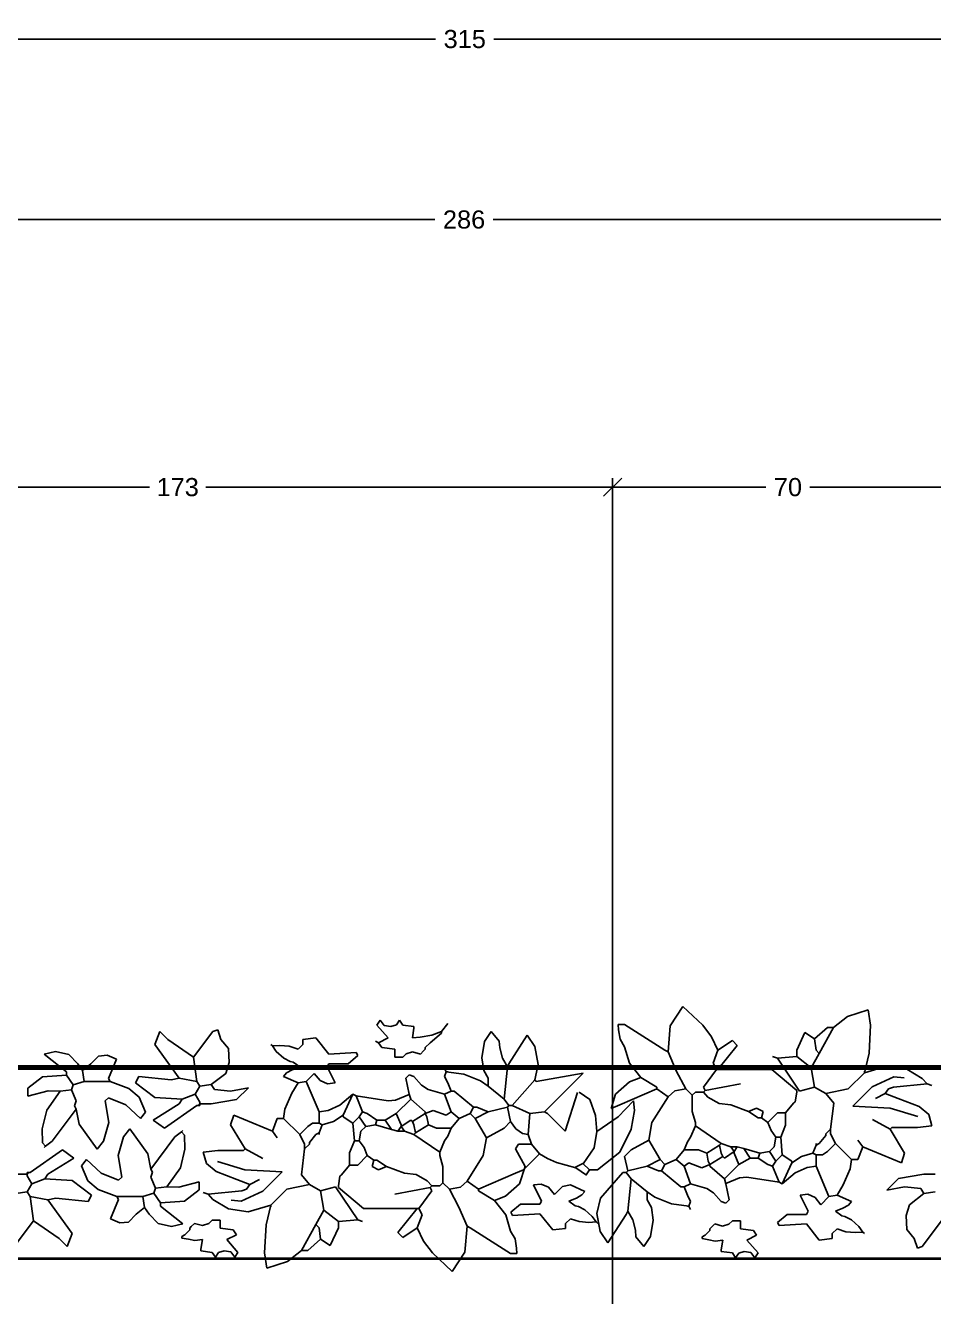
# Model space of a CAD drawing. Header units: inches. Extents: x 2013 to 15569, y -2551 to 2524.
# Drawn here: x 8108.9 to 8289.1, y 908.2 to 1160.5 of the extents above; entities that cross this region are included whole.
import ezdxf

# ---------------------------------------------------------------- set-up
doc = ezdxf.new("R2010")
doc.units = ezdxf.units.IN
doc.header["$MEASUREMENT"] = 0
doc.layers.get('0').update_dxf_attribs({"color": 80, "lineweight": 13})
for name, color, linetype, lineweight in [('A-DOOR-FULL', 90, 'Continuous', 25), ('A-FLOR-FTPT', 6, 'Continuous', 70), ('A-WALL-FULL', 7, 'Continuous', 35)]:
    doc.layers.add(name, color=color, linetype=linetype, lineweight=lineweight)
doc.layers.add('VERDE_siepe', color=96, linetype='Continuous')
doc.styles.add('ARIAL', font='Arial.ttf')
doc.dimstyles.new('TICK_36', dxfattribs={"dimtxt": 3.6, "dimasz": 3.6, "dimexe": 1.8, "dimexo": 1.2, "dimgap": 1.8, "dimtad": 0, "dimdec": 0, "dimzin": 0, "dimdsep": 46, "dimtxsty": 'ARIAL', "dimblk": 'OBLIQUE', "dimcen": 1.8, "dimdle": 1.8, "dimclrd": 256, "dimclrt": 256, "dimadec": 0, "dimazin": 0, "dimtfac": 1, "dimtdec": 0, "dimtmove": 1, "dimatfit": 3, "dimldrblk": 'OPEN90', "dimfxl": 1, "dimtfill": 1, "dimtolj": 1, "dimtzin": 0, "dimarcsym": 0})

# ---------------------------------------------------------------- blocks, each defined once
blk = doc.blocks.new('_Oblique')
at = {"color": 0, "linetype": 'ByBlock', "lineweight": -2}
blk.add_line((-0.5, -0.5), (0.5, 0.5), dxfattribs=at)
blk = doc.blocks.new('*D84')
at = {"layer": 'A-DOOR-FULL', "color": 0, "lineweight": -2, "transparency": 16777216}
for p, q in [((8052.85, 659.45), (8052.85, 1070.63)), ((8225.45, 659.51), (8225.45, 1070.63))]:
    blk.add_line(p, q, dxfattribs=at)
at = {"layer": 'A-DOOR-FULL', "lineweight": -2, "transparency": 16777216}
for p, q in [((8051.05, 1068.83), (8133.54, 1068.83)), ((8227.25, 1068.83), (8144.76, 1068.83))]:
    blk.add_line(p, q, dxfattribs=at)
at = {"layer": 'Defpoints', "color": 0, "transparency": 16777216}
for p in [(8225.45, 1068.83), (8052.85, 658.25), (8225.45, 658.31)]:
    blk.add_point(p, dxfattribs=at)
at = {"layer": 'A-DOOR-FULL', "lineweight": -2, "transparency": 16777216, "xscale": 3.6, "yscale": 3.6, "zscale": 3.6, "rotation": 180}
blk.add_blockref('_Oblique', (8052.85, 1068.83), dxfattribs=at)
at = {"layer": 'A-DOOR-FULL', "lineweight": -2, "transparency": 16777216, "xscale": 3.6, "yscale": 3.6, "zscale": 3.6}
blk.add_blockref('_Oblique', (8225.45, 1068.83), dxfattribs=at)
at = {"layer": 'A-DOOR-FULL', "transparency": 16777216, "insert": (8139.15, 1068.83), "char_height": 3.6, "attachment_point": 5, "style": 'ARIAL', "bg_fill": 3, "box_fill_scale": 1.25, "bg_fill_color": 256, "bg_fill_true_color": 13158600, "bg_fill_transparency": 0}
blk.add_mtext('\\A1;173', dxfattribs=at)
blk = doc.blocks.new('_Open90')
at = {"color": 0, "linetype": 'ByBlock', "lineweight": -2}
for p, q in [((0, 0), (-1, 0)), ((-0.5, 0.5), (0, 0)), ((0, 0), (-0.5, -0.5))]:
    blk.add_line(p, q, dxfattribs=at)
blk = doc.blocks.new('*D85')
at = {"layer": 'A-DOOR-FULL', "color": 0, "lineweight": -2, "transparency": 16777216}
for p, q in [((8225.45, 659.51), (8225.45, 1070.63)), ((8295.02, 659.51), (8295.02, 1070.63))]:
    blk.add_line(p, q, dxfattribs=at)
at = {"layer": 'A-DOOR-FULL', "lineweight": -2, "transparency": 16777216}
for p, q in [((8223.65, 1068.83), (8255.88, 1068.83)), ((8296.82, 1068.83), (8264.6, 1068.83))]:
    blk.add_line(p, q, dxfattribs=at)
at = {"layer": 'Defpoints', "color": 0, "transparency": 16777216}
for p in [(8295.02, 1068.83), (8225.45, 658.31), (8295.02, 658.31)]:
    blk.add_point(p, dxfattribs=at)
at = {"layer": 'A-DOOR-FULL', "lineweight": -2, "transparency": 16777216, "xscale": 3.6, "yscale": 3.6, "zscale": 3.6, "rotation": 180}
blk.add_blockref('_Oblique', (8225.45, 1068.83), dxfattribs=at)
at = {"layer": 'A-DOOR-FULL', "lineweight": -2, "transparency": 16777216, "xscale": 3.6, "yscale": 3.6, "zscale": 3.6}
blk.add_blockref('_Oblique', (8295.02, 1068.83), dxfattribs=at)
at = {"layer": 'A-DOOR-FULL', "transparency": 16777216, "insert": (8260.24, 1068.83), "char_height": 3.6, "attachment_point": 5, "style": 'ARIAL', "bg_fill": 3, "box_fill_scale": 1.25, "bg_fill_color": 256, "bg_fill_true_color": 13158600, "bg_fill_transparency": 0}
blk.add_mtext('\\A1;70', dxfattribs=at)
blk = doc.blocks.new('*D88')
at = {"layer": 'A-DOOR-FULL', "color": 0, "lineweight": -2, "transparency": 16777216}
for p, q in [((8052.79, 659.51), (8052.79, 1123.73)), ((8339.15, 659.51), (8339.15, 1123.73))]:
    blk.add_line(p, q, dxfattribs=at)
at = {"layer": 'A-DOOR-FULL', "lineweight": -2, "transparency": 16777216}
for p, q in [((8050.99, 1121.93), (8190.16, 1121.93)), ((8340.95, 1121.93), (8201.77, 1121.93))]:
    blk.add_line(p, q, dxfattribs=at)
at = {"layer": 'Defpoints', "color": 0, "transparency": 16777216}
for p in [(8339.15, 1121.93), (8052.79, 658.31), (8339.15, 658.31)]:
    blk.add_point(p, dxfattribs=at)
at = {"layer": 'A-DOOR-FULL', "lineweight": -2, "transparency": 16777216, "xscale": 3.6, "yscale": 3.6, "zscale": 3.6, "rotation": 180}
blk.add_blockref('_Oblique', (8052.79, 1121.93), dxfattribs=at)
at = {"layer": 'A-DOOR-FULL', "lineweight": -2, "transparency": 16777216, "xscale": 3.6, "yscale": 3.6, "zscale": 3.6}
blk.add_blockref('_Oblique', (8339.15, 1121.93), dxfattribs=at)
at = {"layer": 'A-DOOR-FULL', "transparency": 16777216, "insert": (8195.97, 1121.93), "char_height": 3.6, "attachment_point": 5, "style": 'ARIAL', "bg_fill": 3, "box_fill_scale": 1.25, "bg_fill_color": 256, "bg_fill_true_color": 13158600, "bg_fill_transparency": 0}
blk.add_mtext('\\A1;286', dxfattribs=at)
blk = doc.blocks.new('*D89')
at = {"layer": 'A-DOOR-FULL', "lineweight": -2, "transparency": 16777216}
for p, q in [((8036.97, 1157.74), (8190.32, 1157.74)), ((8355.25, 1157.74), (8201.9, 1157.74))]:
    blk.add_line(p, q, dxfattribs=at)
at = {"layer": 'A-DOOR-FULL', "color": 0, "lineweight": -2, "transparency": 16777216}
for p, q in [((8038.77, 916.9), (8038.77, 1159.54)), ((8353.45, 916.9), (8353.45, 1159.54))]:
    blk.add_line(p, q, dxfattribs=at)
at = {"layer": 'Defpoints', "color": 0, "transparency": 16777216}
for p in [(8353.45, 1157.74), (8038.77, 915.7), (8353.45, 915.7)]:
    blk.add_point(p, dxfattribs=at)
at = {"layer": 'A-DOOR-FULL', "lineweight": -2, "transparency": 16777216, "xscale": 3.6, "yscale": 3.6, "zscale": 3.6, "rotation": 180}
blk.add_blockref('_Oblique', (8038.77, 1157.74), dxfattribs=at)
at = {"layer": 'A-DOOR-FULL', "lineweight": -2, "transparency": 16777216, "xscale": 3.6, "yscale": 3.6, "zscale": 3.6}
blk.add_blockref('_Oblique', (8353.45, 1157.74), dxfattribs=at)
at = {"layer": 'A-DOOR-FULL', "transparency": 16777216, "insert": (8196.11, 1157.74), "char_height": 3.6, "attachment_point": 5, "style": 'ARIAL', "bg_fill": 3, "box_fill_scale": 1.25, "bg_fill_color": 256, "bg_fill_true_color": 13158600, "bg_fill_transparency": 0}
blk.add_mtext('\\A1;315', dxfattribs=at)

msp = doc.modelspace()

# ---------------------------------------------------------------- linework, layer by layer
at = {"layer": 'A-FLOR-FTPT'}
msp.add_line((8946.918, 953.685), (8038.768, 953.685), dxfattribs=at)
at = {"layer": 'A-WALL-FULL'}
msp.add_line((8353.448, 915.695), (8038.768, 915.695), dxfattribs=at)
at = {"layer": 'VERDE_siepe'}
for p, q in [((8236.89, 961.932), (8239.383, 965.773)), ((8239.383, 965.773), (8243.342, 962.086)), ((8269.296, 961.625), (8272.082, 963.776)), ((8272.082, 963.776), (8276.187, 965.158)), ((8276.187, 965.158), (8276.627, 962.086)), ((8146.122, 960.833), (8147.08, 961.152)), ((8147.718, 959.236), (8147.08, 961.152)), ((8178.692, 962.11), (8179.33, 963.068)), ((8180.927, 959.555), (8178.692, 962.11)), ((8180.139, 962.025), (8179.33, 963.068)), ((8181.448, 961.796), (8180.139, 962.025)), ((8182.539, 962.139), (8181.448, 961.796)), ((8183.162, 963.068), (8182.539, 962.139)), ((8183.801, 962.11), (8183.162, 963.068)), ((8186.036, 961.791), (8183.801, 962.11)), ((8185.717, 959.555), (8186.036, 961.471)), ((8186.036, 961.471), (8186.036, 961.791)), ((8191.464, 960.833), (8192.741, 962.429)), ((8226.551, 962.23), (8227.829, 962.23)), ((8226.626, 961.164), (8226.551, 962.23)), ((8226.919, 959.321), (8226.626, 961.164)), ((8227.829, 962.23), (8235.811, 957.122)), ((8236.45, 956.803), (8236.89, 961.932)), ((8243.342, 962.086), (8245.102, 959.782)), ((8265.507, 959.357), (8268.062, 961.593)), ((8266.465, 956.483), (8269.296, 961.625)), ((8268.062, 961.593), (8269.339, 961.593)), ((8276.627, 962.086), (8276.334, 956.556)), ((8134.627, 958.278), (8135.585, 960.833)), ((8137.181, 959.236), (8135.585, 960.833)), ((8142.29, 955.723), (8137.181, 959.236)), ((8142.29, 955.723), (8146.122, 960.833)), ((8149.211, 957.466), (8147.718, 959.236)), ((8164.003, 959.236), (8166.558, 959.555)), ((8164.003, 959.236), (8164.003, 958.278)), ((8166.558, 959.555), (8169.113, 956.362)), ((8178.372, 958.917), (8179.011, 958.597)), ((8179.011, 958.597), (8180.927, 959.555)), ((8179.65, 957.639), (8179.011, 958.597)), ((8187.23, 959.739), (8185.717, 959.555)), ((8189.575, 960.082), (8187.23, 959.739)), ((8188.272, 957.639), (8189.229, 958.597)), ((8189.229, 958.597), (8191.464, 960.513)), ((8191.464, 960.833), (8189.575, 960.082)), ((8191.464, 960.513), (8191.464, 960.833)), ((8200.049, 958.824), (8199.503, 955.624)), ((8201.363, 960.833), (8200.049, 958.824)), ((8201.363, 960.833), (8202.96, 958.917)), ((8203.049, 957.567), (8202.96, 958.917)), ((8204.876, 954.446), (8208.523, 960.084)), ((8208.523, 960.084), (8210.031, 957.853)), ((8227.828, 957.761), (8226.919, 959.321)), ((8245.102, 959.782), (8246.348, 957.122)), ((8246.348, 957.122), (8249.222, 959.038)), ((8249.222, 959.038), (8250.18, 958.08)), ((8263.591, 960.635), (8261.994, 957.122)), ((8265.507, 959.357), (8263.591, 960.635)), ((8265.507, 959.357), (8265.826, 957.122)), ((8114.907, 956.889), (8112.626, 956.308)), ((8112.626, 956.308), (8117.095, 952.796)), ((8117.547, 956.274), (8114.907, 956.889)), ((8119.331, 954.392), (8117.547, 956.274)), ((8123.412, 955.967), (8121.885, 954.392)), ((8125.172, 956.121), (8123.412, 955.967)), ((8126.995, 955.35), (8125.172, 956.121)), ((8139.417, 951.573), (8134.627, 958.278)), ((8149.357, 954.701), (8149.211, 957.466)), ((8157.936, 957.959), (8157.617, 958.278)), ((8159.416, 958.081), (8157.936, 957.959)), ((8157.936, 957.959), (8158.712, 956.852)), ((8158.712, 956.852), (8160.179, 955.561)), ((8161.293, 957.896), (8159.416, 958.081)), ((8163.045, 957.32), (8161.293, 957.896)), ((8164.003, 958.278), (8163.045, 957.32)), ((8169.113, 956.362), (8174.54, 956.681)), ((8172.945, 954.446), (8174.86, 956.043)), ((8174.86, 956.043), (8174.54, 956.681)), ((8182.204, 957.32), (8179.65, 957.639)), ((8182.204, 955.723), (8182.204, 957.32)), ((8184.502, 956.367), (8183.801, 955.723)), ((8185.757, 956.767), (8184.502, 956.367)), ((8187.314, 956.362), (8185.757, 956.767)), ((8187.952, 957.001), (8187.314, 956.362)), ((8187.952, 957.001), (8188.272, 957.32)), ((8188.272, 957.32), (8188.272, 957.639)), ((8203.594, 955.51), (8203.049, 957.567)), ((8210.031, 957.853), (8210.686, 954.31)), ((8227.828, 957.761), (8228.786, 954.567)), ((8235.811, 957.122), (8236.45, 956.803)), ((8238.063, 953.023), (8236.45, 956.803)), ((8246.348, 957.122), (8245.39, 954.567)), ((8250.18, 958.08), (8246.348, 953.29)), ((8261.994, 957.122), (8261.994, 955.845)), ((8266.465, 956.483), (8264.868, 953.609)), ((8265.826, 957.122), (8266.465, 956.483)), ((8276.334, 956.556), (8275.405, 952.651)), ((8120.289, 953.115), (8119.331, 954.392)), ((8121.885, 954.392), (8120.289, 953.115)), ((8126.995, 955.35), (8125.398, 951.518)), ((8142.928, 950.934), (8142.29, 955.723)), ((8148.676, 952.53), (8149.357, 954.701)), ((8160.179, 955.561), (8161.469, 954.886)), ((8161.469, 954.886), (8162.087, 954.765)), ((8163.365, 953.807), (8161.88, 953.227)), ((8162.087, 954.765), (8163.365, 953.807)), ((8168.793, 953.807), (8169.113, 954.446)), ((8170.39, 950.615), (8168.793, 953.807)), ((8169.113, 954.446), (8172.945, 954.446)), ((8183.801, 955.723), (8182.204, 955.723)), ((8192.422, 952.849), (8192.103, 953.488)), ((8199.503, 955.624), (8199.885, 953.11)), ((8204.557, 953.807), (8203.594, 955.51)), ((8203.918, 947.422), (8204.557, 953.807)), ((8204.557, 953.807), (8204.876, 954.446)), ((8210.686, 954.31), (8209.984, 951.254)), ((8228.786, 954.567), (8231.021, 951.693)), ((8245.39, 954.567), (8246.029, 953.29)), ((8258.162, 955.525), (8257.204, 955.845)), ((8261.994, 955.845), (8258.162, 955.525)), ((8258.162, 955.525), (8262.536, 948.967)), ((8261.994, 955.845), (8264.868, 953.609)), ((8264.868, 953.609), (8265.507, 949.777)), ((8279.876, 953.929), (8275.405, 952.651)), ((8279.876, 953.929), (8283.812, 953.33)), ((8112.306, 951.838), (8109.432, 949.603)), ((8117.095, 952.157), (8112.306, 951.838)), ((8117.095, 952.796), (8117.095, 952.157)), ((8117.095, 952.157), (8118.373, 950.242)), ((8120.289, 953.115), (8120.608, 950.88)), ((8125.398, 951.518), (8125.717, 950.88)), ((8130.795, 950.615), (8131.433, 951.892)), ((8131.433, 951.892), (8137.82, 951.254)), ((8137.82, 951.254), (8139.417, 951.573)), ((8142.928, 950.934), (8139.417, 951.573)), ((8143.567, 949.976), (8142.928, 950.934)), ((8145.802, 950.296), (8148.676, 952.53)), ((8160.765, 952.612), (8160.171, 951.892)), ((8163.045, 950.615), (8160.171, 951.892)), ((8161.88, 953.227), (8160.765, 952.612)), ((8163.045, 950.615), (8164.642, 950.934)), ((8164.642, 950.934), (8166.239, 952.53)), ((8167.197, 944.867), (8164.642, 950.934)), ((8166.239, 952.53), (8167.393, 951.076)), ((8167.393, 951.076), (8168.859, 950.461)), ((8184.44, 951.573), (8185.078, 952.211)), ((8185.078, 948.38), (8184.44, 951.573)), ((8185.078, 952.211), (8186.036, 951.892)), ((8186.036, 951.892), (8187.557, 950.195)), ((8192.103, 951.892), (8192.422, 952.849)), ((8192.741, 950.615), (8192.103, 951.892)), ((8192.741, 952.849), (8192.422, 952.849)), ((8195.903, 952.367), (8192.422, 952.849)), ((8199.23, 951.053), (8195.903, 952.367)), ((8200.725, 949.976), (8199.23, 951.053)), ((8199.885, 953.11), (8200.725, 951.573)), ((8200.725, 951.573), (8200.725, 950.296)), ((8205.514, 946.144), (8209.984, 951.254)), ((8210.304, 950.934), (8209.984, 951.254)), ((8219.609, 952.576), (8210.304, 950.934)), ((8211.9, 944.867), (8219.609, 952.576)), ((8228.826, 950.872), (8231.021, 951.693)), ((8231.021, 951.693), (8234.214, 949.777)), ((8239.962, 949.458), (8238.063, 953.023)), ((8246.029, 953.29), (8243.474, 949.777)), ((8246.029, 953.29), (8246.348, 953.29)), ((8246.348, 953.29), (8246.667, 953.29)), ((8257.013, 953.29), (8246.667, 953.29)), ((8261.994, 949.139), (8257.013, 953.29)), ((8275.405, 952.651), (8272.213, 949.458)), ((8275.405, 952.651), (8275.405, 952.971)), ((8276.967, 949.836), (8281.255, 951.81)), ((8281.255, 951.81), (8283.268, 951.606)), ((8283.812, 953.33), (8286.891, 951.487)), ((8286.891, 951.487), (8287.859, 950.416)), ((8109.432, 949.603), (8109.432, 948.007)), ((8113.441, 949.054), (8109.432, 948.007)), ((8115.818, 948.964), (8113.148, 945.214)), ((8115.818, 948.965), (8113.441, 949.054)), ((8118.053, 949.284), (8115.818, 948.965)), ((8118.373, 950.242), (8118.053, 949.284)), ((8118.053, 949.284), (8119.011, 947.049)), ((8120.608, 950.88), (8118.373, 950.242)), ((8120.608, 950.88), (8125.717, 950.88)), ((8129.424, 949.515), (8125.717, 950.88)), ((8131.477, 947.825), (8129.424, 949.515)), ((8134.627, 947.741), (8130.795, 950.615)), ((8142.609, 948.38), (8143.567, 949.976)), ((8143.567, 949.976), (8145.802, 950.296)), ((8146.441, 949.338), (8145.802, 950.296)), ((8149.634, 949.018), (8146.441, 949.338)), ((8149.634, 949.018), (8153.17, 949.632)), ((8153.17, 949.632), (8150.824, 947.328)), ((8161.821, 948.618), (8160.413, 945.423)), ((8163.045, 950.615), (8161.821, 948.618)), ((8168.859, 950.461), (8170.39, 950.615)), ((8187.557, 950.195), (8188.866, 949.338)), ((8188.866, 949.338), (8192.103, 948.38)), ((8192.103, 948.38), (8193.38, 949.018)), ((8193.38, 949.018), (8192.741, 950.615)), ((8194.019, 949.018), (8193.38, 949.018)), ((8197.851, 945.825), (8194.019, 949.018)), ((8200.725, 949.976), (8200.725, 950.296)), ((8203.918, 947.422), (8200.725, 949.976)), ((8218.501, 948.734), (8216.052, 941.035)), ((8220.908, 947.334), (8218.802, 948.805)), ((8225.14, 945.573), (8226.04, 948.414)), ((8226.04, 948.414), (8228.826, 950.872)), ((8234.214, 949.458), (8226.87, 946.266)), ((8234.214, 949.777), (8234.214, 949.458)), ((8234.214, 949.458), (8236.45, 947.861)), ((8236.45, 947.861), (8237.77, 949.029)), ((8237.77, 949.029), (8239.962, 949.458)), ((8239.962, 949.458), (8241.239, 948.181)), ((8241.877, 948.819), (8241.239, 948.181)), ((8243.474, 948.819), (8241.877, 948.819)), ((8243.474, 949.777), (8243.793, 949.139)), ((8243.793, 949.139), (8243.474, 948.819)), ((8244.368, 947.8), (8243.474, 948.819)), ((8243.793, 949.139), (8250.819, 950.416)), ((8261.994, 948.819), (8261.675, 946.904)), ((8261.994, 948.819), (8261.994, 949.139)), ((8265.507, 949.777), (8262.536, 948.967)), ((8267.742, 948.5), (8265.507, 949.777)), ((8272.213, 949.458), (8267.742, 948.5)), ((8267.742, 948.5), (8269.339, 946.585)), ((8273.135, 946.025), (8276.967, 949.836)), ((8279.557, 948.5), (8277.641, 947.542)), ((8280.195, 949.458), (8279.557, 948.5)), ((8279.557, 948.5), (8282.111, 947.542)), ((8281.153, 949.777), (8280.195, 949.458)), ((8287.859, 950.416), (8281.153, 949.777)), ((8287.859, 950.416), (8288.816, 950.097)), ((8119.011, 947.049), (8118.692, 946.091)), ((8118.692, 946.091), (8119.011, 945.452)), ((8125.398, 947.687), (8124.759, 947.049)), ((8125.465, 942.756), (8124.759, 947.049)), ((8125.398, 947.687), (8128.837, 946.289)), ((8128.837, 946.289), (8131.784, 943.536)), ((8132.742, 944.813), (8131.477, 947.825)), ((8134.307, 943.27), (8139.417, 946.464)), ((8140.055, 947.422), (8134.627, 947.741)), ((8136.543, 941.674), (8142.928, 946.144)), ((8139.417, 946.464), (8140.055, 947.422)), ((8140.055, 947.422), (8142.609, 948.38)), ((8143.567, 946.783), (8142.609, 948.38)), ((8143.248, 946.144), (8142.928, 946.144)), ((8143.248, 946.144), (8143.567, 946.464)), ((8143.567, 946.144), (8143.248, 946.144)), ((8143.567, 946.464), (8143.567, 946.783)), ((8143.567, 946.144), (8143.567, 946.464)), ((8143.567, 946.464), (8145.802, 946.464)), ((8150.824, 947.328), (8145.802, 946.464)), ((8171.323, 946.222), (8168.977, 945.177)), ((8173.902, 948.38), (8171.323, 946.222)), ((8171.987, 944.228), (8173.902, 948.38)), ((8174.54, 948.06), (8173.902, 948.38)), ((8174.54, 948.06), (8180.927, 947.102)), ((8175.818, 944.867), (8174.54, 948.06)), ((8180.927, 947.102), (8182.375, 947.224)), ((8182.375, 947.224), (8185.102, 948.31)), ((8182.524, 944.548), (8185.398, 947.422)), ((8185.398, 947.422), (8185.078, 948.38)), ((8188.272, 944.867), (8185.398, 947.422)), ((8193.38, 944.867), (8192.103, 948.38)), ((8204.876, 946.144), (8203.918, 947.422)), ((8204.557, 945.825), (8204.876, 946.144)), ((8205.514, 946.144), (8204.876, 946.144)), ((8209.026, 944.548), (8205.514, 946.144)), ((8222.078, 944.148), (8220.908, 947.334)), ((8226.87, 946.266), (8225.14, 945.573)), ((8229.565, 947.096), (8226.523, 943.903)), ((8229.799, 945.128), (8229.565, 947.096)), ((8236.45, 947.861), (8233.256, 942.753)), ((8241.239, 948.181), (8241.239, 944.988)), ((8246.568, 946.571), (8244.368, 947.8)), ((8248.903, 946.266), (8246.568, 946.571)), ((8248.903, 946.266), (8252.415, 944.988)), ((8261.356, 946.585), (8259.759, 944.669)), ((8261.675, 946.904), (8261.356, 946.585)), ((8268.7, 941.476), (8269.339, 946.585)), ((8280.54, 945.617), (8273.135, 946.025)), ((8282.111, 947.542), (8286.263, 945.946)), ((8286.263, 945.946), (8288.178, 944.35)), ((8113.148, 945.214), (8112.268, 941.527)), ((8119.011, 945.452), (8114.222, 939.065)), ((8119.011, 945.452), (8119.6, 942.449)), ((8131.784, 943.536), (8132.742, 944.813)), ((8150.273, 944.228), (8149.634, 942.312)), ((8157.936, 941.035), (8150.273, 944.228)), ((8157.936, 941.035), (8158.894, 943.59)), ((8158.894, 943.59), (8160.171, 943.59)), ((8160.413, 945.423), (8160.171, 943.59)), ((8163.365, 940.396), (8160.171, 943.59)), ((8168.977, 945.177), (8167.197, 944.867)), ((8167.197, 942.632), (8167.197, 944.867)), ((8170.071, 942.951), (8171.987, 944.228)), ((8171.987, 943.909), (8171.987, 944.228)), ((8173.902, 942.632), (8171.987, 943.909)), ((8173.902, 942.632), (8175.179, 943.909)), ((8175.179, 943.909), (8175.818, 944.867)), ((8176.456, 941.993), (8175.179, 943.909)), ((8176.776, 944.548), (8175.818, 944.867)), ((8178.692, 943.27), (8176.776, 944.548)), ((8180.288, 943.27), (8182.524, 944.548)), ((8183.482, 942.312), (8182.524, 944.548)), ((8185.717, 942.951), (8188.272, 944.548)), ((8188.272, 944.548), (8189.867, 945.186)), ((8188.272, 944.548), (8188.272, 944.867)), ((8188.591, 943.909), (8188.272, 944.548)), ((8188.91, 942.312), (8188.591, 943.909)), ((8189.867, 945.186), (8192.422, 944.228)), ((8192.422, 944.228), (8193.38, 944.867)), ((8194.977, 943.59), (8193.38, 944.867)), ((8193.38, 941.674), (8194.977, 943.59)), ((8194.977, 943.59), (8197.212, 944.548)), ((8197.212, 944.548), (8197.851, 945.825)), ((8198.17, 943.59), (8197.212, 944.548)), ((8198.489, 945.825), (8197.851, 945.825)), ((8198.17, 943.59), (8200.725, 944.867)), ((8200.405, 939.758), (8198.17, 943.59)), ((8200.725, 944.867), (8198.489, 945.825)), ((8200.725, 944.867), (8204.557, 945.825)), ((8205.195, 942.951), (8204.557, 945.825)), ((8208.707, 940.396), (8209.026, 944.548)), ((8209.026, 944.548), (8211.9, 944.867)), ((8212.539, 944.548), (8211.9, 944.867)), ((8216.052, 941.035), (8212.539, 944.548)), ((8222.312, 940.961), (8222.078, 944.148)), ((8226.523, 943.903), (8222.312, 940.961)), ((8229.097, 941.452), (8229.799, 945.128)), ((8241.239, 944.988), (8241.877, 942.753)), ((8252.415, 944.988), (8254.012, 945.627)), ((8252.415, 944.988), (8254.331, 943.711)), ((8254.012, 945.627), (8255.289, 944.988)), ((8254.331, 943.711), (8254.97, 943.711)), ((8255.289, 944.988), (8254.97, 943.711)), ((8254.97, 943.711), (8256.247, 942.753)), ((8258.162, 944.669), (8256.247, 942.753)), ((8259.759, 944.669), (8258.162, 944.669)), ((8259.759, 944.669), (8259.765, 942.27)), ((8280.515, 941.476), (8277.002, 943.392)), ((8285.996, 943.984), (8280.54, 945.617)), ((8288.816, 942.114), (8288.178, 944.35)), ((8112.268, 941.527), (8112.306, 938.746)), ((8119.6, 942.449), (8123.162, 937.469)), ((8124.44, 939.065), (8125.465, 942.756)), ((8129.655, 941.529), (8128.378, 939.933)), ((8133.218, 936.549), (8129.655, 941.529)), ((8136.543, 941.674), (8134.307, 943.27)), ((8138.596, 939.933), (8139.873, 940.891)), ((8139.873, 940.891), (8140.192, 941.21)), ((8140.512, 940.252), (8139.873, 940.891)), ((8152.508, 937.522), (8149.634, 942.312)), ((8157.936, 941.035), (8158.894, 939.758)), ((8163.365, 940.396), (8164.961, 941.993)), ((8164.961, 941.993), (8165.919, 942.632)), ((8165.919, 942.632), (8167.197, 942.632)), ((8167.835, 942.312), (8167.197, 942.632)), ((8167.197, 940.716), (8167.835, 942.312)), ((8167.835, 942.312), (8170.071, 942.951)), ((8174.221, 939.119), (8173.902, 942.632)), ((8175.179, 939.119), (8175.498, 941.035)), ((8175.498, 941.035), (8176.456, 941.993)), ((8176.456, 941.993), (8178.372, 942.312)), ((8178.372, 942.312), (8178.692, 943.27)), ((8181.566, 941.354), (8178.372, 942.312)), ((8180.288, 943.27), (8178.692, 943.27)), ((8181.566, 941.354), (8180.288, 943.27)), ((8182.843, 941.035), (8181.566, 941.354)), ((8182.843, 941.035), (8183.482, 941.993)), ((8184.12, 941.035), (8182.843, 941.035)), ((8183.482, 941.993), (8185.398, 943.27)), ((8183.482, 941.993), (8183.482, 942.312)), ((8184.12, 941.035), (8183.482, 941.993)), ((8186.036, 940.396), (8184.12, 941.035)), ((8185.398, 943.27), (8185.717, 942.951)), ((8186.036, 942.312), (8185.717, 942.951)), ((8186.356, 940.716), (8186.036, 942.312)), ((8186.356, 940.716), (8188.91, 942.312)), ((8190.506, 941.674), (8188.91, 942.312)), ((8193.38, 941.674), (8190.506, 941.674)), ((8192.741, 940.077), (8193.38, 941.674)), ((8200.405, 939.758), (8203.918, 941.674)), ((8203.918, 941.674), (8205.195, 942.951)), ((8205.195, 942.951), (8206.25, 941.49)), ((8206.25, 941.49), (8207.57, 940.569)), ((8222.312, 940.961), (8221.788, 937.773)), ((8226.908, 936.884), (8229.097, 941.452)), ((8233.256, 942.753), (8232.618, 939.24)), ((8241.877, 942.114), (8240.919, 939.879)), ((8241.877, 942.753), (8241.877, 942.114)), ((8241.877, 942.114), (8246.987, 938.602)), ((8256.247, 942.753), (8256.885, 941.156)), ((8256.885, 941.156), (8257.843, 939.879)), ((8259.765, 942.27), (8258.801, 939.879)), ((8268.7, 941.476), (8267.742, 940.518)), ((8268.7, 941.476), (8268.7, 940.518)), ((8280.515, 941.476), (8280.834, 941.795)), ((8280.515, 941.476), (8283.389, 936.686)), ((8280.834, 941.795), (8285.943, 941.795)), ((8285.943, 941.795), (8288.816, 942.114)), ((8112.306, 938.746), (8112.945, 938.107)), ((8114.222, 939.065), (8112.945, 938.107)), ((8123.163, 937.469), (8124.44, 939.065)), ((8128.378, 939.933), (8127.353, 936.242)), ((8133.806, 933.546), (8138.596, 939.933)), ((8140.55, 937.471), (8140.512, 940.252)), ((8164.323, 938.48), (8163.365, 940.396)), ((8164.323, 937.522), (8165.281, 938.48)), ((8164.323, 937.522), (8164.323, 938.48)), ((8165.281, 938.8), (8166.558, 940.396)), ((8165.281, 938.48), (8165.281, 938.8)), ((8166.558, 940.396), (8167.197, 940.716)), ((8167.197, 940.396), (8167.197, 940.716)), ((8173.258, 936.729), (8174.221, 939.119)), ((8175.179, 939.119), (8174.221, 939.119)), ((8176.137, 937.842), (8175.179, 939.119)), ((8186.036, 940.396), (8186.356, 940.716)), ((8191.145, 936.884), (8186.036, 940.396)), ((8191.145, 936.884), (8192.103, 939.119)), ((8192.103, 939.119), (8192.741, 940.077)), ((8199.767, 936.245), (8200.405, 939.758)), ((8206.152, 937.522), (8206.791, 938.48)), ((8206.791, 938.48), (8209.346, 938.48)), ((8207.57, 940.569), (8208.707, 940.396)), ((8209.346, 938.48), (8208.707, 940.396)), ((8210.942, 936.564), (8209.346, 938.48)), ((8232.618, 939.24), (8229.105, 937.324)), ((8232.618, 939.24), (8234.853, 935.408)), ((8240.282, 938.921), (8239.643, 937.324)), ((8240.919, 939.879), (8240.282, 938.921)), ((8246.987, 938.602), (8246.667, 938.282)), ((8246.987, 938.602), (8248.903, 937.963)), ((8257.843, 939.879), (8257.524, 937.963)), ((8257.843, 939.879), (8258.801, 939.879)), ((8258.801, 939.879), (8259.12, 936.366)), ((8265.826, 938.602), (8265.826, 938.282)), ((8266.465, 938.602), (8265.826, 938.282)), ((8267.742, 940.198), (8266.465, 938.602)), ((8267.742, 940.518), (8267.742, 940.198)), ((8269.658, 938.602), (8268.062, 937.005)), ((8268.7, 940.518), (8269.658, 938.602)), ((8269.658, 938.602), (8272.851, 935.408)), ((8275.086, 937.963), (8274.128, 939.24)), ((8116.275, 937.324), (8109.889, 932.854)), ((8112.945, 938.107), (8112.626, 937.788)), ((8116.275, 937.324), (8118.511, 935.728)), ((8127.353, 936.242), (8128.059, 931.95)), ((8133.806, 933.547), (8133.218, 936.549)), ((8139.67, 933.784), (8140.55, 937.471)), ((8147.08, 937.203), (8144.206, 936.884)), ((8144.206, 936.884), (8144.844, 934.649)), ((8152.189, 937.203), (8147.08, 937.203)), ((8152.508, 937.522), (8152.189, 937.203)), ((8152.508, 937.522), (8156.021, 935.607)), ((8164.323, 937.522), (8163.684, 932.414)), ((8173.264, 934.33), (8173.258, 936.729)), ((8174.86, 934.33), (8176.776, 936.245)), ((8176.776, 936.245), (8176.137, 937.842)), ((8178.053, 935.288), (8176.776, 936.245)), ((8191.145, 936.245), (8191.145, 936.884)), ((8191.783, 934.011), (8191.145, 936.245)), ((8196.573, 931.137), (8199.767, 936.245)), ((8208.068, 934.011), (8206.152, 937.522)), ((8208.068, 933.691), (8210.942, 936.564)), ((8210.942, 936.564), (8212.539, 935.607)), ((8221.788, 937.773), (8219.618, 934.578)), ((8222.437, 933.372), (8226.908, 936.884)), ((8229.105, 937.324), (8227.828, 936.047)), ((8227.828, 936.047), (8228.466, 933.173)), ((8239.643, 937.324), (8238.046, 935.408)), ((8239.643, 937.324), (8242.516, 937.324)), ((8242.516, 937.324), (8244.113, 936.686)), ((8246.667, 938.282), (8244.113, 936.686)), ((8244.113, 936.686), (8244.432, 935.089)), ((8247.306, 936.047), (8244.751, 934.45)), ((8246.667, 938.282), (8246.987, 936.686)), ((8246.987, 936.686), (8247.306, 936.047)), ((8247.625, 935.728), (8247.306, 936.047)), ((8249.541, 937.005), (8247.625, 935.728)), ((8248.903, 937.963), (8249.541, 937.005)), ((8248.903, 937.963), (8250.18, 937.963)), ((8250.18, 937.963), (8249.541, 937.005)), ((8249.541, 937.005), (8249.541, 936.686)), ((8249.541, 936.686), (8250.499, 934.45)), ((8250.18, 937.963), (8251.457, 937.644)), ((8251.457, 937.644), (8254.651, 936.686)), ((8251.457, 937.644), (8252.735, 935.728)), ((8254.651, 936.686), (8254.331, 935.728)), ((8256.566, 937.005), (8254.651, 936.686)), ((8257.524, 937.963), (8256.566, 937.005)), ((8256.566, 937.005), (8257.843, 935.089)), ((8259.12, 936.366), (8257.843, 935.089)), ((8259.12, 936.366), (8261.036, 935.089)), ((8262.952, 936.047), (8261.036, 934.77)), ((8265.188, 936.686), (8262.952, 936.047)), ((8265.826, 938.282), (8265.188, 936.686)), ((8265.188, 936.686), (8265.826, 936.366)), ((8267.104, 936.366), (8265.826, 936.366)), ((8265.826, 936.366), (8265.826, 934.131)), ((8268.062, 937.005), (8267.104, 936.366)), ((8275.086, 937.963), (8274.128, 935.408)), ((8275.086, 937.963), (8282.75, 934.77)), ((8282.75, 934.77), (8283.389, 936.686)), ((8118.511, 935.728), (8113.401, 932.534)), ((8121.033, 935.462), (8120.075, 934.185)), ((8120.075, 934.185), (8121.341, 931.173)), ((8123.98, 932.709), (8121.033, 935.462)), ((8134.125, 932.908), (8133.806, 933.546)), ((8137, 930.034), (8139.67, 933.784)), ((8146.76, 933.053), (8144.844, 934.649)), ((8147.026, 935.014), (8152.483, 933.381)), ((8152.483, 933.381), (8159.888, 932.973)), ((8171.667, 932.414), (8173.264, 934.33)), ((8173.264, 934.33), (8174.86, 934.33)), ((8177.734, 934.011), (8178.053, 935.288)), ((8179.011, 933.372), (8177.734, 934.011)), ((8178.692, 935.288), (8178.053, 935.288)), ((8180.608, 934.011), (8178.692, 935.288)), ((8180.608, 934.011), (8179.011, 933.372)), ((8184.12, 932.733), (8180.608, 934.011)), ((8191.783, 930.817), (8191.783, 934.011)), ((8206.152, 932.733), (8207.749, 933.372)), ((8208.068, 934.011), (8206.983, 930.584)), ((8208.068, 933.691), (8208.068, 934.011)), ((8212.539, 935.607), (8214.281, 934.824)), ((8214.281, 934.824), (8218.152, 933.78)), ((8217.94, 933.837), (8219.564, 934.649)), ((8218.152, 933.78), (8220.263, 932.305)), ((8219.564, 934.649), (8220.842, 933.372)), ((8220.203, 932.414), (8220.842, 933.372)), ((8222.437, 933.372), (8220.842, 933.372)), ((8232.298, 934.131), (8228.466, 933.173)), ((8234.853, 935.408), (8232.298, 934.131)), ((8232.298, 934.131), (8234.534, 933.173)), ((8234.853, 935.408), (8235.811, 934.45)), ((8235.811, 934.45), (8235.172, 933.173)), ((8238.046, 935.408), (8235.811, 934.45)), ((8238.046, 935.408), (8239.643, 934.131)), ((8240.6, 934.77), (8239.643, 934.131)), ((8239.643, 934.131), (8240.919, 930.619)), ((8243.155, 933.812), (8240.6, 934.77)), ((8244.751, 934.45), (8243.155, 933.812)), ((8244.432, 935.089), (8244.751, 934.45)), ((8244.751, 934.45), (8244.751, 934.131)), ((8244.751, 934.131), (8247.625, 931.576)), ((8250.499, 934.45), (8247.625, 931.576)), ((8252.735, 935.728), (8250.499, 934.45)), ((8252.735, 935.728), (8254.331, 935.728)), ((8254.331, 935.728), (8256.247, 934.45)), ((8256.247, 934.45), (8257.204, 934.131)), ((8257.843, 935.089), (8257.204, 934.131)), ((8257.204, 934.131), (8258.482, 930.939)), ((8261.036, 934.77), (8259.12, 930.619)), ((8261.036, 935.089), (8261.036, 934.77)), ((8261.7, 932.776), (8264.046, 933.821)), ((8264.046, 933.821), (8265.826, 934.131)), ((8265.826, 934.131), (8268.381, 928.065)), ((8271.202, 930.38), (8272.609, 933.575)), ((8272.609, 933.575), (8272.851, 935.408)), ((8274.128, 935.408), (8272.851, 935.408)), ((8109.25, 932.534), (8107.015, 932.534)), ((8109.25, 932.854), (8109.569, 932.854)), ((8109.25, 932.854), (8109.25, 932.534)), ((8109.569, 932.854), (8109.25, 932.534)), ((8109.25, 932.534), (8109.25, 932.215)), ((8109.25, 932.215), (8110.208, 930.619)), ((8109.569, 932.854), (8109.889, 932.854)), ((8112.763, 931.576), (8110.208, 930.619)), ((8113.401, 932.534), (8112.763, 931.576)), ((8112.763, 931.576), (8118.191, 931.258)), ((8118.191, 931.258), (8122.022, 928.384)), ((8121.341, 931.173), (8123.394, 929.483)), ((8127.42, 931.311), (8123.98, 932.709)), ((8127.42, 931.312), (8128.059, 931.95)), ((8133.806, 931.95), (8134.125, 932.908)), ((8134.764, 929.715), (8133.806, 931.95)), ((8139.377, 929.944), (8143.386, 930.992)), ((8143.386, 929.396), (8143.386, 930.992)), ((8150.912, 931.456), (8146.76, 933.053)), ((8153.466, 930.498), (8150.912, 931.456)), ((8153.466, 930.498), (8155.382, 931.456)), ((8159.888, 932.973), (8156.056, 929.162)), ((8165.281, 930.498), (8163.684, 932.414)), ((8171.029, 930.179), (8171.348, 932.095)), ((8171.348, 932.095), (8171.667, 932.414)), ((8184.12, 932.733), (8186.455, 932.427)), ((8186.455, 932.427), (8188.654, 931.198)), ((8188.654, 931.198), (8189.548, 930.179)), ((8191.145, 930.179), (8191.783, 930.817)), ((8193.061, 929.54), (8191.783, 930.817)), ((8196.573, 931.137), (8195.253, 929.97)), ((8198.809, 929.54), (8196.573, 931.137)), ((8198.809, 929.54), (8206.152, 932.733)), ((8227.508, 932.854), (8223.039, 927.745)), ((8227.508, 932.854), (8228.147, 932.854)), ((8228.466, 933.173), (8228.147, 932.854)), ((8228.147, 932.854), (8229.105, 931.576)), ((8229.105, 931.576), (8228.466, 925.191)), ((8229.105, 931.576), (8232.298, 929.023)), ((8234.534, 933.173), (8235.172, 933.173)), ((8235.172, 933.173), (8239.004, 929.981)), ((8247.625, 931.576), (8247.945, 930.619)), ((8250.648, 931.775), (8247.92, 930.689)), ((8252.096, 931.896), (8250.648, 931.775)), ((8258.482, 930.939), (8252.096, 931.896)), ((8258.482, 930.939), (8259.12, 930.619)), ((8259.12, 930.619), (8261.7, 932.776)), ((8279.853, 929.366), (8282.199, 931.67)), ((8282.199, 931.67), (8287.221, 932.534)), ((8289.455, 932.534), (8287.221, 932.534)), ((8109.25, 929.023), (8107.015, 928.703)), ((8110.208, 930.619), (8109.25, 929.023)), ((8109.25, 929.023), (8109.889, 928.065)), ((8122.022, 928.384), (8121.385, 927.107)), ((8123.394, 929.483), (8127.101, 928.118)), ((8132.21, 928.118), (8134.444, 928.757)), ((8134.444, 928.757), (8134.764, 929.715)), ((8135.722, 926.841), (8134.444, 928.757)), ((8134.764, 929.715), (8136.999, 930.034)), ((8137, 930.034), (8139.377, 929.944)), ((8140.512, 927.16), (8143.386, 929.396)), ((8145.164, 928.582), (8144.206, 928.901)), ((8145.164, 928.582), (8151.87, 929.221)), ((8146.131, 927.512), (8145.164, 928.582)), ((8156.056, 929.162), (8151.768, 927.188)), ((8151.87, 929.221), (8152.828, 929.54)), ((8152.828, 929.54), (8153.466, 930.498)), ((8157.617, 926.347), (8160.81, 929.54)), ((8160.81, 929.54), (8165.281, 930.498)), ((8165.281, 930.498), (8167.516, 929.221)), ((8167.516, 929.221), (8170.486, 930.031)), ((8168.155, 925.389), (8167.516, 929.221)), ((8174.86, 923.473), (8170.486, 930.031)), ((8171.029, 930.179), (8171.029, 929.859)), ((8171.029, 929.859), (8176.01, 925.708)), ((8189.229, 929.859), (8182.204, 928.582)), ((8186.994, 925.708), (8189.548, 929.221)), ((8189.229, 929.859), (8189.548, 930.179)), ((8189.548, 929.221), (8189.229, 929.859)), ((8189.548, 930.179), (8191.145, 930.179)), ((8195.253, 929.97), (8193.061, 929.54)), ((8193.061, 929.54), (8194.959, 925.976)), ((8198.809, 929.221), (8198.809, 929.54)), ((8202.002, 927.305), (8198.809, 929.221)), ((8206.983, 930.584), (8204.197, 928.126)), ((8211.272, 930.543), (8209.742, 930.39)), ((8209.742, 930.39), (8211.338, 927.197)), ((8212.738, 929.928), (8211.272, 930.543)), ((8213.892, 928.474), (8212.738, 929.928)), ((8215.489, 930.071), (8213.892, 928.474)), ((8217.086, 930.39), (8215.489, 930.071)), ((8217.086, 930.39), (8219.96, 929.113)), ((8218.252, 927.778), (8219.366, 928.392)), ((8219.366, 928.392), (8219.96, 929.113)), ((8232.298, 929.023), (8232.298, 928.703)), ((8232.298, 929.023), (8233.792, 927.946)), ((8232.298, 927.426), (8232.298, 928.703)), ((8239.004, 929.981), (8239.643, 929.981)), ((8240.919, 930.619), (8239.643, 929.981)), ((8239.643, 929.981), (8240.282, 928.384)), ((8240.282, 928.384), (8240.919, 927.107)), ((8244.156, 929.66), (8240.919, 930.619)), ((8245.466, 928.803), (8244.156, 929.66)), ((8246.987, 927.107), (8245.466, 928.803)), ((8247.945, 930.619), (8248.583, 927.426)), ((8264.164, 928.537), (8262.633, 928.384)), ((8262.633, 928.384), (8264.23, 925.191)), ((8265.63, 927.922), (8264.164, 928.537)), ((8269.978, 928.384), (8268.381, 928.065)), ((8269.978, 928.384), (8271.202, 930.38)), ((8269.978, 928.384), (8272.851, 927.107)), ((8283.389, 929.981), (8279.853, 929.366)), ((8283.389, 929.981), (8286.582, 929.661)), ((8287.221, 928.703), (8284.347, 926.468)), ((8286.582, 929.661), (8287.221, 928.703)), ((8289.455, 929.023), (8287.221, 928.703)), ((8109.889, 928.065), (8113.401, 927.426)), ((8109.889, 928.065), (8110.527, 923.275)), ((8114.998, 927.745), (8113.401, 927.426)), ((8113.401, 927.426), (8118.191, 920.72)), ((8121.385, 927.107), (8114.998, 927.745)), ((8125.823, 923.648), (8127.42, 927.48)), ((8127.42, 927.48), (8127.101, 928.118)), ((8132.21, 928.118), (8127.101, 928.118)), ((8130.933, 924.606), (8132.529, 925.883)), ((8132.529, 925.883), (8132.21, 928.118)), ((8132.529, 925.883), (8133.486, 924.606)), ((8135.722, 926.841), (8140.512, 927.16)), ((8135.722, 926.202), (8135.722, 926.841)), ((8140.192, 922.69), (8135.722, 926.202)), ((8149.211, 925.668), (8146.131, 927.512)), ((8151.768, 927.188), (8149.755, 927.393)), ((8153.147, 925.069), (8157.617, 926.347)), ((8156.689, 922.442), (8157.617, 926.347)), ((8157.617, 926.347), (8157.617, 926.027)), ((8176.01, 925.708), (8186.356, 925.708)), ((8182.843, 920.918), (8186.675, 925.708)), ((8186.675, 925.708), (8186.356, 925.708)), ((8186.994, 925.708), (8186.675, 925.708)), ((8187.633, 924.431), (8186.994, 925.708)), ((8194.959, 925.976), (8196.573, 922.195)), ((8204.197, 928.126), (8202.002, 927.305)), ((8204.237, 924.431), (8202.002, 927.305)), ((8207.187, 926.558), (8205.271, 924.961)), ((8211.019, 926.558), (8207.187, 926.558)), ((8211.338, 927.197), (8211.019, 926.558)), ((8216.766, 927.197), (8218.252, 927.778)), ((8218.044, 926.239), (8216.766, 927.197)), ((8218.662, 926.119), (8218.044, 926.239)), ((8219.953, 925.443), (8218.662, 926.119)), ((8222.337, 924.688), (8223.039, 927.745)), ((8233.138, 925.888), (8232.298, 927.426)), ((8233.52, 923.374), (8233.138, 925.888)), ((8233.792, 927.946), (8237.12, 926.631)), ((8237.12, 926.631), (8240.6, 926.149)), ((8240.282, 926.149), (8240.6, 926.149)), ((8240.919, 927.107), (8240.6, 926.149)), ((8240.6, 926.149), (8240.919, 925.51)), ((8247.945, 926.787), (8246.987, 927.107)), ((8248.583, 927.426), (8247.945, 926.787)), ((8266.784, 926.468), (8265.63, 927.922)), ((8268.381, 928.065), (8266.784, 926.468)), ((8269.658, 925.191), (8271.143, 925.772)), ((8271.143, 925.772), (8272.258, 926.386)), ((8272.258, 926.386), (8272.851, 927.107)), ((8284.347, 926.468), (8283.665, 924.297)), ((8110.527, 923.275), (8106.695, 918.165)), ((8110.527, 923.275), (8115.637, 919.762)), ((8125.823, 923.648), (8127.646, 922.878)), ((8129.406, 923.031), (8130.933, 924.606)), ((8133.486, 924.606), (8135.271, 922.724)), ((8145.301, 922.741), (8146.002, 923.385)), ((8146.002, 923.385), (8147.599, 923.385)), ((8147.599, 923.385), (8147.599, 921.788)), ((8153.147, 925.069), (8149.211, 925.668)), ((8166.558, 922.515), (8168.155, 925.389)), ((8171.029, 923.153), (8168.155, 925.389)), ((8171.029, 923.153), (8174.86, 923.473)), ((8174.86, 923.473), (8175.818, 923.153)), ((8186.675, 921.876), (8187.633, 924.431)), ((8205.195, 921.237), (8204.237, 924.431)), ((8205.271, 924.961), (8205.591, 924.323)), ((8211.019, 924.642), (8205.591, 924.323)), ((8213.573, 921.449), (8211.019, 924.642)), ((8216.128, 922.726), (8217.086, 923.684)), ((8217.086, 923.684), (8218.838, 923.108)), ((8221.419, 924.153), (8219.953, 925.443)), ((8222.195, 923.045), (8221.419, 924.153)), ((8222.992, 921.145), (8222.337, 924.688)), ((8228.147, 924.552), (8224.499, 918.915)), ((8228.466, 925.191), (8228.147, 924.552)), ((8228.466, 925.191), (8229.428, 923.488)), ((8229.428, 923.488), (8229.974, 921.431)), ((8232.974, 920.174), (8233.52, 923.374)), ((8248.52, 922.631), (8249.222, 923.275)), ((8249.222, 923.275), (8250.819, 923.275)), ((8250.819, 923.275), (8250.819, 921.678)), ((8260.078, 924.552), (8258.162, 922.955)), ((8263.91, 924.552), (8260.078, 924.552)), ((8264.23, 925.191), (8263.91, 924.552)), ((8270.936, 924.233), (8269.658, 925.191)), ((8271.554, 924.113), (8270.936, 924.233)), ((8272.844, 923.437), (8271.554, 924.113)), ((8274.31, 922.146), (8272.844, 923.437)), ((8283.665, 924.297), (8283.812, 921.532)), ((8290.732, 923.275), (8286.901, 918.165)), ((8118.191, 920.72), (8117.233, 918.165)), ((8127.646, 922.878), (8129.406, 923.031)), ((8135.271, 922.724), (8137.91, 922.11)), ((8137.91, 922.11), (8140.192, 922.69)), ((8141.532, 921.469), (8140.574, 920.511)), ((8141.852, 922.107), (8141.532, 921.788)), ((8141.532, 921.788), (8141.532, 921.469)), ((8141.852, 922.107), (8142.49, 922.746)), ((8142.49, 922.746), (8144.046, 922.341)), ((8144.046, 922.341), (8145.301, 922.741)), ((8147.599, 921.788), (8150.153, 921.469)), ((8150.153, 921.469), (8150.792, 920.511)), ((8156.396, 916.912), (8156.689, 922.442)), ((8166.558, 922.515), (8163.727, 917.373)), ((8167.197, 921.876), (8166.558, 922.515)), ((8167.516, 919.641), (8167.197, 921.876)), ((8169.432, 918.364), (8171.029, 921.876)), ((8171.029, 921.876), (8171.029, 923.153)), ((8183.801, 919.961), (8182.843, 920.918)), ((8186.675, 921.876), (8183.801, 919.961)), ((8187.921, 919.217), (8186.675, 921.876)), ((8196.573, 922.195), (8196.132, 917.066)), ((8197.212, 921.876), (8196.573, 922.195)), ((8205.194, 916.768), (8197.212, 921.876)), ((8205.195, 921.237), (8206.103, 919.677)), ((8216.128, 921.768), (8213.573, 921.449)), ((8216.128, 921.768), (8216.128, 922.726)), ((8218.838, 923.108), (8220.715, 922.924)), ((8220.715, 922.924), (8222.195, 923.045)), ((8222.195, 923.045), (8222.514, 922.726)), ((8224.499, 918.915), (8222.992, 921.145)), ((8229.974, 921.431), (8230.063, 920.081)), ((8244.751, 921.359), (8243.793, 920.401)), ((8245.071, 921.997), (8244.751, 921.678)), ((8244.751, 921.678), (8244.751, 921.359)), ((8245.071, 921.997), (8245.709, 922.636)), ((8245.709, 922.636), (8247.266, 922.231)), ((8247.266, 922.231), (8248.52, 922.631)), ((8250.819, 921.678), (8253.373, 921.359)), ((8253.373, 921.359), (8254.012, 920.401)), ((8258.162, 922.955), (8258.482, 922.317)), ((8263.91, 922.636), (8258.482, 922.317)), ((8266.465, 919.443), (8263.91, 922.636)), ((8269.02, 920.72), (8269.978, 921.678)), ((8269.02, 919.762), (8269.02, 920.72)), ((8269.978, 921.678), (8271.73, 921.102)), ((8271.73, 921.102), (8273.607, 920.918)), ((8273.607, 920.918), (8275.087, 921.039)), ((8275.087, 921.039), (8274.31, 922.146)), ((8275.086, 921.039), (8275.405, 920.72)), ((8283.812, 921.532), (8285.305, 919.762)), ((8115.637, 919.762), (8117.233, 918.165)), ((8140.574, 920.511), (8139.986, 920.165)), ((8139.986, 920.165), (8139.986, 919.845)), ((8139.986, 919.845), (8141.295, 919.618)), ((8141.295, 919.618), (8142.573, 919.369)), ((8142.573, 919.369), (8144.087, 919.553)), ((8144.087, 919.553), (8143.768, 917.637)), ((8150.792, 920.511), (8148.876, 919.553)), ((8148.876, 919.553), (8151.111, 916.998)), ((8167.516, 919.641), (8164.961, 917.406)), ((8167.516, 919.641), (8169.432, 918.364)), ((8189.681, 916.912), (8187.921, 919.217)), ((8206.103, 919.677), (8206.397, 917.834)), ((8231.66, 918.166), (8230.063, 920.081)), ((8231.66, 918.166), (8232.974, 920.174)), ((8243.793, 920.401), (8243.206, 920.056)), ((8243.206, 920.056), (8243.206, 919.736)), ((8243.206, 919.736), (8244.514, 919.509)), ((8244.514, 919.509), (8245.793, 919.26)), ((8245.793, 919.26), (8247.306, 919.443)), ((8247.306, 919.443), (8246.987, 917.527)), ((8254.012, 920.401), (8252.096, 919.443)), ((8252.096, 919.443), (8254.331, 916.888)), ((8269.02, 919.762), (8266.465, 919.443)), ((8285.305, 919.762), (8285.943, 917.846)), ((8286.901, 918.165), (8285.943, 917.846)), ((8143.768, 917.637), (8143.768, 917.317)), ((8143.768, 917.317), (8146.002, 916.998)), ((8146.002, 916.998), (8146.641, 916.04)), ((8146.641, 916.04), (8147.265, 916.969)), ((8147.265, 916.969), (8148.356, 917.312)), ((8148.356, 917.312), (8149.665, 917.083)), ((8149.665, 917.083), (8150.473, 916.04)), ((8151.111, 916.998), (8150.473, 916.04)), ((8156.836, 913.84), (8156.396, 916.912)), ((8163.727, 917.373), (8160.941, 915.223)), ((8164.961, 917.406), (8163.684, 917.406)), ((8193.64, 913.226), (8189.681, 916.912)), ((8196.132, 917.066), (8193.64, 913.226)), ((8206.472, 916.768), (8205.194, 916.768)), ((8206.397, 917.834), (8206.472, 916.768)), ((8246.987, 917.527), (8246.987, 917.207)), ((8246.987, 917.207), (8249.222, 916.888)), ((8249.222, 916.888), (8249.861, 915.93)), ((8249.861, 915.93), (8250.484, 916.859)), ((8250.484, 916.859), (8251.575, 917.202)), ((8251.575, 917.202), (8252.884, 916.974)), ((8252.884, 916.974), (8253.693, 915.93)), ((8254.331, 916.888), (8253.693, 915.93)), ((8160.941, 915.223), (8156.836, 913.84))]:
    msp.add_line(p, q, dxfattribs=at)
for centre, start, end in [((8257.013, 953.29), 49.84401, 89.64699), ((8176.01, 925.708), 229.84401, 269.64699)]:
    msp.add_arc(centre, 0.0000399, start, end, dxfattribs=at)

# ---------------------------------------------------------------- next in the draw order: dimensions: what is measured, and where the dimension line sits
at = {"layer": 'A-DOOR-FULL'}
dim = msp.add_linear_dim(base=(8225.454, 1068.829), p1=(8052.846, 658.251), p2=(8225.454, 658.311), dimstyle='TICK_36', dxfattribs=at)
dim.commit()
dim.dimension.update_dxf_attribs({"geometry": '*D84', "text_midpoint": (8139.15, 1068.829)})

# ---------------------------------------------------------------- next in the draw order: dimensions: what is measured, and where the dimension line sits
dim = msp.add_linear_dim(base=(8295.022, 1068.829), p1=(8225.454, 658.311), p2=(8295.022, 658.311), dimstyle='TICK_36', dxfattribs=at)
dim.commit()
dim.dimension.update_dxf_attribs({"geometry": '*D85', "text_midpoint": (8260.238, 1068.829)})

# ---------------------------------------------------------------- next in the draw order: dimensions: what is measured, and where the dimension line sits
dim = msp.add_linear_dim(base=(8339.149, 1121.93), p1=(8052.786, 658.311), p2=(8339.149, 658.311), dimstyle='TICK_36', dxfattribs=at)
dim.commit()
dim.dimension.update_dxf_attribs({"geometry": '*D88', "text_midpoint": (8195.967, 1121.93)})

# ---------------------------------------------------------------- next in the draw order: dimensions: what is measured, and where the dimension line sits
dim = msp.add_linear_dim(base=(8353.448, 1157.736), p1=(8038.768, 915.695), p2=(8353.448, 915.695), dimstyle='TICK_36', dxfattribs=at)
dim.commit()
dim.dimension.update_dxf_attribs({"geometry": '*D89', "text_midpoint": (8196.108, 1157.736)})

doc.saveas('drawing.dxf')
